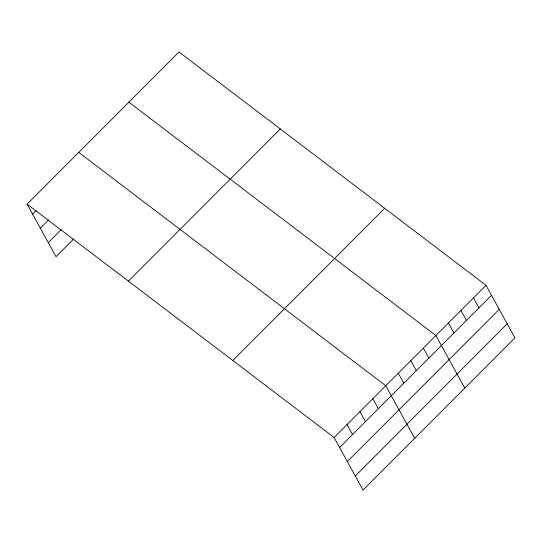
<?xml version="1.0" encoding="UTF-8"?>
<svg xmlns="http://www.w3.org/2000/svg" width="542" height="542" viewBox="0 0 542 542"><rect width="100%" height="100%" fill="white"/><g stroke="black" fill="none" stroke-linecap="round" stroke-linejoin="round"><path stroke-width="0.81" d="M27.1 204.144L178.982 51.951L486.011 285.316L514.9 337.856L363.018 490.049L334.129 437.509L27.1 204.144L55.989 256.684L73.59 239.042M32.595 214.137L36.118 210.614M40.311 228.182L48.529 219.95M48.265 242.647L61.178 229.706M128.42 281.156L280.302 128.962M232.809 360.498L384.691 208.304M334.129 437.509L486.011 285.316M339.624 447.502L491.513 295.309M347.347 461.547L499.229 309.353M355.301 476.012L507.183 323.818M128.861 102.174L435.89 335.539L464.779 388.079M78.739 152.397L385.768 385.762L414.657 438.302M473.484 297.87L478.979 307.87M460.951 310.424L466.452 320.424M448.424 322.985L453.918 332.978M423.363 348.093L428.858 358.093M410.829 360.654L416.331 370.647M398.302 373.208L403.797 383.201M372.862 398.695L378.357 408.695M359.949 411.635L365.45 421.629M347.043 424.569L352.537 434.569"/></g></svg>
